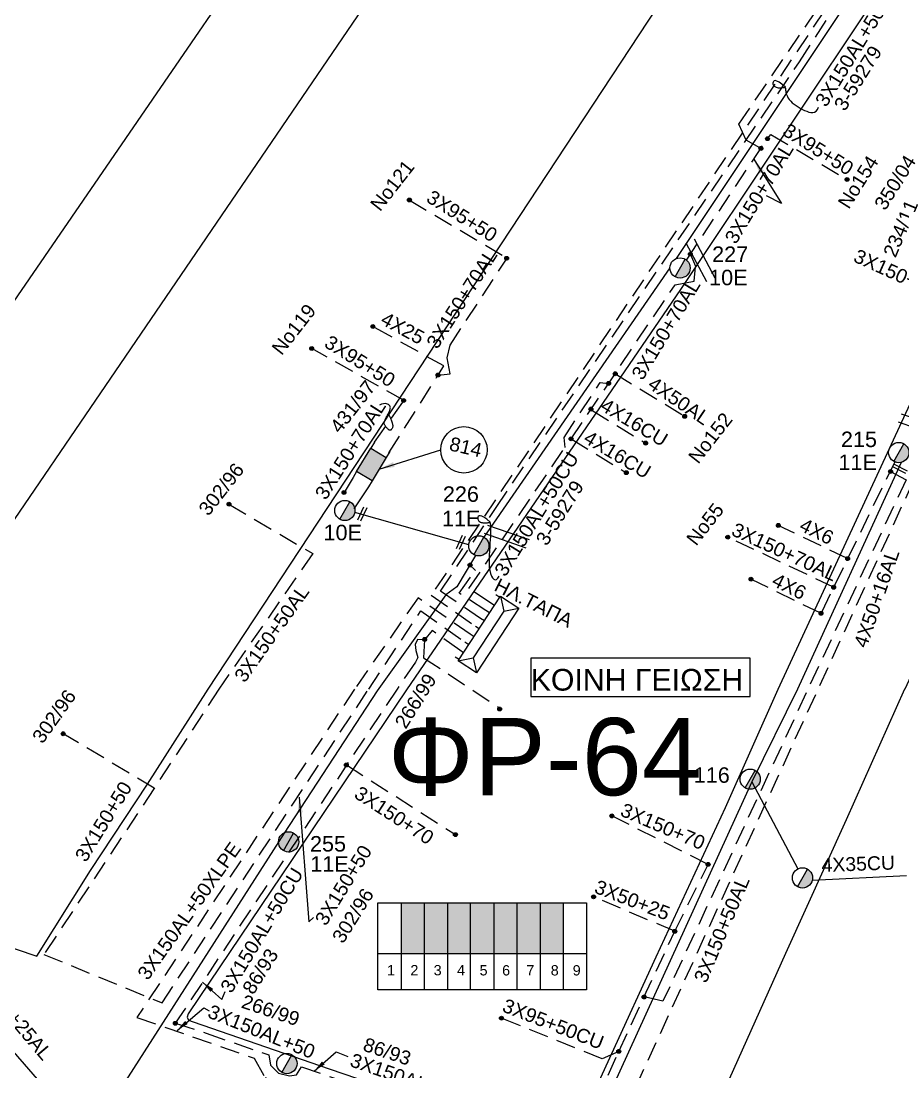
# Model space of a CAD drawing. Header units: millimetres. Extents: x 766 to 1726, y 225 to 629.
# Drawn here: x 1066.3 to 1123.4, y 399.6 to 467.5 of the extents above; entities that cross this region are included whole.
import ezdxf

# ---------------------------------------------------------------- set-up
doc = ezdxf.new("R2010")
doc.units = ezdxf.units.MM
doc.linetypes.add('DASHED', pattern=[19.05, 12.7, -6.35])
for name, color, linetype in [('Link Box 4 Διευθύνσεων', 7, 'Continuous'), ('Άγνωστα', 7, 'Continuous'), ('Γυμνά εναέρια ΧΤ (3Φ)   4x35CU', 7, 'Continuous'), ('Γυμνά εναέρια ΧΤ (3Φ)   4x50AL', 7, 'Continuous'), ('Γυμνά εναέρια ΧΤ και ΦΟΠ (3Φ)   3x35+35+16CU', 7, 'Continuous'), ('Γυμνά εναέρια ΧΤ και ΦΟΠ (3Φ)   4x50+16AL', 7, 'Continuous'), ('Επιγραφές - Σχήματα', 7, 'Continuous'), ('Καλώδια ΧΤ   2x6AL', 7, 'DASHED'), ('Καλώδια ΧΤ   3x150+50AL', 7, 'DASHED'), ('Καλώδια ΧΤ   3x150+50CU', 7, 'DASHED'), ('Καλώδια ΧΤ   3x150+70AL', 7, 'DASHED'), ('Καλώδια ΧΤ   3x150AL+50CU', 7, 'DASHED'), ('Καλώδια ΧΤ   3x150AL+50XLPE', 7, 'DASHED'), ('Καλώδια ΧΤ   3x95+50CU', 7, 'DASHED'), ('Μηχανική τομή', 7, 'Continuous'), ('Στύλος Ξύλινος', 7, 'Continuous'), ('Στύλος Ξύλινος @ 1', 7, 'Continuous'), ('Στύλος ΦΜ', 7, 'Continuous'), ('Στύλος ΦΜ @ 1', 7, 'Continuous'), ('Συνδέσεις', 7, 'Continuous'), ('Συνεστραμμένα ΧΤ   3x70+54.6+25 AL', 7, 'SYN_LINE'), ('Τομή', 7, 'Continuous'), ('Υποσταθμός πόλεως', 7, 'Continuous'), ('Υπόβαθρο ΔΕΗ', 7, 'Continuous'), ('Υπόγεια καλώδια Δικτύου ΧΤ και Παρ. ΧΤ - 3X150+70 AL', 7, 'DASHED'), ('Υπόγεια καλώδια Δικτύου ΧΤ και Παρ. ΧΤ 3X50AL +25CU  XLPE', 7, 'DASHED'), ('Υπόγεια καλώδια Παροχών ΧΤ   4x16CU', 7, 'DASHED'), ('Υπόγεια καλώδια Παροχών ΧΤ   4x25', 7, 'DASHED'), ('Υπόγεια καλώδια Παροχών ΧΤ   4x50AL', 7, 'DASHED'), ('Υπόγεια καλώδια Παροχών ΧΤ   4x6', 7, 'DASHED')]:
    doc.layers.add(name, color=color, linetype=linetype)
doc.styles.get("Standard").update_dxf_attribs({"font": 'arial.ttf'})
doc.linetypes.add('SYN_LINE', pattern='A,0.5,-0.0001,["/\\/\\/\\/",Standard,S=0.1,R=0,X=0,Y=-0.05],-0.25', length=0.7501)
doc.dimstyles.new('ISO-25', dxfattribs={"dimtxt": 2.5, "dimasz": 2.5, "dimexe": 1.25, "dimexo": 0.625, "dimtad": 1, "dimtxsty": 'Standard', "dimcen": 2.5, "dimadec": 0, "dimazin": 0, "dimtfac": 1, "dimtmove": 0, "dimatfit": 3, "dimfxl": 1, "dimarcsym": 0})

# ---------------------------------------------------------------- blocks, each defined once
blk = doc.blocks.new('ΥΠΑΡΧΩΝ ΤΣΙΜΕΝΤΕΝΙΟΣ ΣΤΥΛΟΣ')
at = {"layer": 'Στύλος ΦΜ'}
blk.add_hatch(color=256, dxfattribs=at).paths.add_polyline_path([(-1.29, -2.28, 0.574793), (2.62, 0, 0.268822), (1.3, 2.27)])
blk.add_line((-1.29, -2.28), (1.3, 2.27), dxfattribs=at)
blk.add_circle((0, 0), 2.62, dxfattribs=at)
at = {"layer": 'Στύλος ΦΜ', "flags": 4}
for tag, p in [('ΑΡΙΘΜΟΣ', (-4.68, 8.05)), ('ΤΥΠΟΣ', (-4.91, 3.03))]:
    blk.add_attdef(tag, p, '', height=4, dxfattribs=at)
blk = doc.blocks.new('ΥΠΑΡΧΩΝ ΞΥΛΙΝΟΣ ΣΤΥΛΟΣ')
at = {"layer": 'Στύλος Ξύλινος'}
h = blk.add_hatch(color=256, dxfattribs=at)
h.paths.add_polyline_path([(-2.62, 0, 0.270008), (-1.29, -2.28), (1.3, 2.27, 0.576266)])
h.paths.add_polyline_path([(-1.29, -2.28, 0.574793), (2.62, 0, 0.268822), (1.3, 2.27)])
blk.add_line((-1.29, -2.28), (1.3, 2.27), dxfattribs=at)
blk.add_circle((0, 0), 2.62, dxfattribs=at)
at = {"layer": 'Στύλος Ξύλινος', "flags": 4}
for tag, p in [('ΑΡΙΘΜΟΣ', (-4.91, 8.6)), ('ΤΥΠΟΣ', (-4.85, 3.39))]:
    blk.add_attdef(tag, p, '', height=4, dxfattribs=at)
blk = doc.blocks.new('_ΣΥΝΔΕΣΗ')
at = {"layer": 'Συνδέσεις', "linetype": 'SYN_LINE', "ltscale": 40}
blk.add_hatch(color=256, dxfattribs=at).paths.add_polyline_path([(0.5, -0.01, 1), (-0.5, -0.01, 1)])
at = {"layer": 'Συνδέσεις'}
blk.add_circle((0, -0.01), 0.5, dxfattribs=at)
blk = doc.blocks.new('LINK BOX 4 ΑΝΑΧΩΡΗΣΕΩΝ')
at = {"layer": 'Link Box 4 Διευθύνσεων', "ltscale": 40}
blk.add_hatch(color=256, dxfattribs=at).paths.add_polyline_path([(-3.54, 0), (-3.54, -4.67), (3.54, -4.67), (3.54, 0)])
for p, q in [((-3.54, 0), (-5.33, 0)), ((5.33, 0), (3.54, 0)), ((-3.54, -4.67), (-5.33, -4.67)), ((5.33, -4.67), (3.54, -4.67))]:
    blk.add_line(p, q, dxfattribs=at)
blk.add_lwpolyline([(-3.54, -4.67), (-3.54, 0), (3.54, 0), (3.54, -4.67)], close=True, dxfattribs=at)
blk = doc.blocks.new('ΤΟΜΗ')
at = {"layer": 'Τομή', "ltscale": 40}
for p, q in [((-5.68, 0), (5.68, 0)), ((5.68, -2.33), (-5.68, -2.33))]:
    blk.add_line(p, q, dxfattribs=at)
blk = doc.blocks.new('ΜΗΧΑΝΙΚΗ ΤΟΜΗ')
at = {"layer": 'Μηχανική τομή', "ltscale": 40}
for p, q in [((-1.89, 0.78), (1.89, 0.78)), ((1.89, 0), (-1.89, 0))]:
    blk.add_line(p, q, dxfattribs=at)
blk = doc.blocks.new('ΥΠΟΣΤΑΘΜΟΣ ΠΟΛΕΩΣ 9 ΑΝΑΧΩΡΗΣΕΩΝ')
at = {"layer": 'Υποσταθμός πόλεως', "ltscale": 40}
for p, q in [((-9.63, -2.82), (-9.63, -4)), ((-7.12, -2.82), (-7.12, -4)), ((-4.84, -2.82), (-4.84, -4)), ((-2.36, -2.82), (-2.36, -4)), ((0.09, -2.82), (0.09, -4)), ((2.55, -2.82), (2.55, -4)), ((5.02, -2.82), (5.02, -4)), ((7.48, -2.82), (7.48, -4)), ((9.61, -2.82), (9.61, -4))]:
    blk.add_line(p, q, dxfattribs=at)
blk.add_lwpolyline([(-10.02, 2.82), (10.02, 2.82), (10.02, -2.82), (-10.02, -2.82)], close=True, dxfattribs=at)
for points in [[(-7.21, 0), (-10.02, 2.82)], [(7.21, 0), (10.02, 2.82)], [(-10.02, -2.82), (-7.21, 0)], [(-7.21, 0), (7.21, 0)], [(10.02, -2.82), (7.21, 0)]]:
    blk.add_lwpolyline(points, dxfattribs=at)
at = {"layer": 'Υποσταθμός πόλεως', "linetype": 'SYN_LINE', "ltscale": 40, "flags": 1}
for tag, p in [('ΜΕΤΑΣΧΗΜΑΤΙΣΜΟΣ', (10.79, 1.71)), ('ΙΣΧΥΣ', (10.77, -1.08)), ('ΑΡΙΘΜΟΣ', (10.89, -3.8))]:
    blk.add_attdef(tag, p, '', height=1.8, dxfattribs=at)

msp = doc.modelspace()

# ---------------------------------------------------------------- hatches: boundary and pattern name
at = {"layer": 'Υπόγεια καλώδια Παροχών ΧΤ   4x6', "linetype": 'DASHED', "ltscale": 0.2}
h = msp.add_hatch(color=2, dxfattribs=at)
h.dxf.hatch_style = 1
h.paths.add_polyline_path([(1092.392, 410.491), (1090.893, 410.491), (1090.893, 407.219), (1092.392, 407.219)])
h = msp.add_hatch(color=30, dxfattribs=at)
h.dxf.hatch_style = 1
h.paths.add_polyline_path([(1093.89, 410.491), (1092.392, 410.491), (1092.392, 407.219), (1093.89, 407.219)])
h = msp.add_hatch(color=27, dxfattribs=at)
h.dxf.hatch_style = 1
h.paths.add_polyline_path([(1095.389, 410.491), (1093.89, 410.491), (1093.89, 407.219), (1095.389, 407.219)])
h = msp.add_hatch(color=173, dxfattribs=at)
h.dxf.hatch_style = 1
h.paths.add_polyline_path([(1096.888, 410.491), (1095.389, 410.491), (1095.389, 407.219), (1096.888, 407.219)])
h = msp.add_hatch(color=6, dxfattribs=at)
h.dxf.hatch_style = 1
h.paths.add_polyline_path([(1098.386, 410.491), (1096.888, 410.491), (1096.888, 407.219), (1098.386, 407.219)])
h = msp.add_hatch(color=62, dxfattribs=at)
h.dxf.hatch_style = 1
h.paths.add_polyline_path([(1099.885, 410.491), (1098.386, 410.491), (1098.386, 407.219), (1099.885, 407.219)])
h = msp.add_hatch(color=5, dxfattribs=at)
h.dxf.hatch_style = 1
h.paths.add_polyline_path([(1101.383, 410.491), (1099.885, 410.491), (1099.885, 407.219), (1101.383, 407.219)])

# ---------------------------------------------------------------- linework, layer by layer
at = {"layer": 'Άγνωστα', "color": 6, "linetype": 'DASHED', "ltscale": 0.1}
for points in [[(1122.825, 439.019), (1122.825, 439.019), (1118.051, 429.222)], [(1094.685, 426.832), (1092.891, 428.11), (1092.394, 427.5)], [(1092.394, 427.5), (1092.35, 426.348), (1097.318, 423.061)]]:
    msp.add_lwpolyline(points, dxfattribs=at)
at = {"layer": 'Άγνωστα', "color": 173, "ltscale": 2}
for points in [[(1087.786, 438.011), (1087.197, 437.035)], [(1088.785, 437.401), (1087.831, 435.969)], [(1095.269, 433.652), (1087.894, 435.742)]]:
    msp.add_lwpolyline(points, dxfattribs=at)
at = {"layer": 'Άγνωστα', "color": 173, "linetype": 'DASHED', "ltscale": 0.1}
msp.add_lwpolyline([(1096.373, 429.409), (1094.654, 430.515), (1095.698, 431.99), (1095.289, 432.369)], dxfattribs=at)
at = {"layer": 'Γυμνά εναέρια ΧΤ (3Φ)   4x35CU', "color": 6, "linetype": 'SYN_LINE', "ltscale": 5}
for points in [[(1113.588, 418.309), (1116.563, 412.692)], [(1117.489, 411.949), (1123.584, 412.27)]]:
    msp.add_lwpolyline(points, dxfattribs=at)
at = {"layer": 'Γυμνά εναέρια ΧΤ (3Φ)   4x50AL', "color": 30, "ltscale": 2}
for points in [[(1122.408, 472.76), (1122.408, 472.76), (1108.688, 452.167)], [(1108.279, 451.56), (1096.245, 434.152)]]:
    msp.add_lwpolyline(points, dxfattribs=at)
at = {"layer": 'Γυμνά εναέρια ΧΤ και ΦΟΠ (3Φ)   3x35+35+16CU', "linetype": 'Continuous', "ltscale": 80}
for points in [[(1089.394, 404.874), (1089.394, 410.491), (1102.882, 410.491), (1102.882, 404.874), (1089.394, 404.874)], [(1090.893, 410.491), (1090.893, 404.874)], [(1092.392, 410.491), (1092.392, 404.874)], [(1093.89, 410.491), (1093.89, 404.874)], [(1095.389, 404.874), (1095.389, 410.491)], [(1096.888, 410.491), (1096.888, 404.874)], [(1098.386, 410.491), (1098.386, 404.874)], [(1099.885, 410.491), (1099.885, 404.874)], [(1101.383, 410.491), (1101.383, 404.874)], [(1089.394, 407.219), (1102.882, 407.219)]]:
    msp.add_lwpolyline(points, dxfattribs=at)
at = {"layer": 'Γυμνά εναέρια ΧΤ και ΦΟΠ (3Φ)   4x50+16AL', "color": 6, "ltscale": 2}
msp.add_lwpolyline([(1123.236, 438.984), (1116.539, 424.322), (1113.588, 418.309), (1102.453, 393.938)], dxfattribs=at)
at = {"layer": 'Επιγραφές - Σχήματα', "ltscale": 2}
for points in [[(1115.748, 463.253), (1115.522, 463.452), (1115.342, 463.583), (1115.202, 463.655), (1115.098, 463.68), (1115.024, 463.668), (1114.977, 463.63), (1114.951, 463.577), (1114.942, 463.518), (1114.946, 463.463), (1114.961, 463.414), (1114.986, 463.37), (1115.02, 463.331), (1115.061, 463.299), (1115.108, 463.272), (1115.161, 463.25), (1115.218, 463.234), (1115.278, 463.224), (1115.339, 463.219), (1115.4, 463.217), (1115.459, 463.219), (1115.516, 463.223), (1115.568, 463.229), (1115.615, 463.235), (1115.654, 463.24), (1115.685, 463.244), (1115.708, 463.246), (1115.725, 463.243), (1115.737, 463.235), (1115.745, 463.22), (1115.751, 463.196), (1115.754, 463.163), (1115.758, 463.119), (1115.763, 463.062), (1115.771, 462.995), (1115.784, 462.918), (1115.804, 462.833), (1115.834, 462.743), (1115.876, 462.647), (1115.931, 462.549), (1116.003, 462.45), (1116.091, 462.35), (1116.195, 462.252), (1116.311, 462.157), (1116.438, 462.065), (1116.573, 461.978), (1116.712, 461.896), (1116.854, 461.82), (1116.995, 461.753), (1117.134, 461.695), (1117.268, 461.65), (1117.397, 461.625), (1117.518, 461.623), (1117.63, 461.65), (1117.731, 461.711), (1117.821, 461.811), (1117.897, 461.955)], [(1090.106, 442.05), (1090.202, 441.845), (1090.272, 441.679), (1090.318, 441.547), (1090.344, 441.444), (1090.355, 441.365), (1090.353, 441.304), (1090.343, 441.257), (1090.328, 441.218), (1090.312, 441.183), (1090.295, 441.151), (1090.277, 441.124), (1090.258, 441.101), (1090.239, 441.082), (1090.218, 441.069), (1090.196, 441.062), (1090.173, 441.06), (1090.149, 441.066), (1090.124, 441.077), (1090.098, 441.093), (1090.072, 441.113), (1090.045, 441.138), (1090.017, 441.165), (1089.989, 441.195), (1089.96, 441.226), (1089.931, 441.258), (1089.903, 441.291), (1089.876, 441.325), (1089.852, 441.36), (1089.832, 441.397), (1089.815, 441.435), (1089.804, 441.474), (1089.799, 441.515), (1089.8, 441.558), (1089.808, 441.603), (1089.821, 441.649), (1089.839, 441.696), (1089.86, 441.744), (1089.883, 441.793), (1089.909, 441.843), (1089.935, 441.893), (1089.961, 441.944), (1089.988, 441.995), (1090.013, 442.046), (1090.039, 442.096), (1090.064, 442.147), (1090.087, 442.197), (1090.11, 442.246), (1090.132, 442.294), (1090.152, 442.341), (1090.17, 442.388), (1090.184, 442.433), (1090.193, 442.477), (1090.196, 442.521), (1090.191, 442.564), (1090.178, 442.606), (1090.155, 442.648), (1090.122, 442.688), (1090.076, 442.725), (1090.017, 442.756), (1089.944, 442.776), (1089.856, 442.783), (1089.751, 442.773), (1089.629, 442.744), (1089.487, 442.693)], [(1096.655, 435.109), (1096.43, 435.308), (1096.249, 435.438), (1096.109, 435.51), (1096.005, 435.535), (1095.931, 435.524), (1095.884, 435.486), (1095.858, 435.432), (1095.85, 435.374), (1095.854, 435.319), (1095.869, 435.269), (1095.893, 435.225), (1095.927, 435.187), (1095.968, 435.154), (1096.016, 435.127), (1096.068, 435.106), (1096.125, 435.09), (1096.185, 435.08), (1096.246, 435.074), (1096.307, 435.073), (1096.367, 435.075), (1096.423, 435.079), (1096.476, 435.084), (1096.522, 435.09), (1096.561, 435.095), (1096.592, 435.1), (1096.616, 435.101), (1096.633, 435.099), (1096.644, 435.09), (1096.652, 435.075), (1096.658, 435.052), (1096.662, 435.019), (1096.665, 434.974), (1096.67, 434.917), (1096.674, 434.846), (1096.678, 434.757), (1096.68, 434.65), (1096.68, 434.523), (1096.677, 434.372), (1096.67, 434.197), (1096.658, 433.996), (1096.641, 433.767), (1096.622, 433.517), (1096.603, 433.253), (1096.587, 432.982), (1096.578, 432.713), (1096.579, 432.451), (1096.592, 432.205), (1096.62, 431.981), (1096.666, 431.787), (1096.728, 431.628), (1096.802, 431.506), (1096.884, 431.427), (1096.973, 431.394), (1097.065, 431.412), (1097.156, 431.484), (1097.244, 431.614)]]:
    msp.add_lwpolyline(points, dxfattribs=at)
at = {"layer": 'Επιγραφές - Σχήματα', "color": 190}
msp.add_lwpolyline([(1099.276, 423.847), (1113.481, 423.847), (1113.481, 426.317), (1099.276, 426.317)], close=True, dxfattribs=at)
at = {"layer": 'Επιγραφές - Σχήματα', "ltscale": 2}
msp.add_circle((1094.956, 439.797), 1.5, dxfattribs=at)
at = {"layer": 'Καλώδια ΧΤ   2x6AL', "color": 173, "linetype": 'Continuous', "ltscale": 0.1}
msp.add_lwpolyline([(1095.702, 432.967), (1095.702, 432.967), (1094.491, 430.927), (1093.793, 430.407), (1089.346, 424.199), (1083.333, 414.997), (1070.967, 395.709)], dxfattribs=at)
at = {"layer": 'Καλώδια ΧΤ   3x150+50AL', "color": 6, "ltscale": 0.1}
msp.add_lwpolyline([(1122.551, 438.393), (1123.555, 437.854), (1117.096, 424.068), (1107.831, 404.121), (1106.61, 404.401)], dxfattribs=at)
at = {"layer": 'Καλώδια ΧΤ   3x150+50AL', "color": 62, "ltscale": 0.1}
for points in [[(1079.753, 436.278), (1085.174, 433.087), (1079.102, 424.322), (1074.898, 417.868), (1067.781, 407.152), (1075.428, 404.024), (1088.794, 424.322), (1092.17, 429.382), (1095.022, 427.347)], [(1074.924, 417.907), (1069.074, 421.406)]]:
    msp.add_lwpolyline(points, dxfattribs=at)
at = {"layer": 'Καλώδια ΧΤ   3x150+50CU', "color": 5, "ltscale": 0.1}
msp.add_lwpolyline([(1097.57, 394.74), (1097.508, 393.067), (1098.467, 391.166), (1102.105, 389.919), (1102.105, 389.919), (1102.105, 389.919), (1130.114, 451.042), (1123.906, 454.339)], dxfattribs=at)
at = {"layer": 'Καλώδια ΧΤ   3x150+70AL', "color": 2, "ltscale": 0.1}
for points in [[(1109.348, 452.067), (1114.566, 459.895)], [(1101.886, 440.508), (1108.613, 450.476), (1109.846, 450.715), (1109.935, 451.625), (1109.961, 451.663), (1109.626, 452.407)]]:
    msp.add_lwpolyline(points, dxfattribs=at)
at = {"layer": 'Καλώδια ΧΤ   3x150+70AL', "color": 6, "ltscale": 0.1}
for points in [[(1087.351, 419.41), (1094.405, 414.908)], [(1110.749, 412.982), (1104.521, 416.117)]]:
    msp.add_lwpolyline(points, dxfattribs=at)
at = {"layer": 'Καλώδια ΧΤ   3x150AL+50CU', "color": 27, "ltscale": 0.1}
msp.add_lwpolyline([(1130.316, 482.851), (1129.8, 482.841), (1129.279, 482.238), (1128.691, 481.279), (1128.628, 480.719), (1121.778, 471.031), (1120.385, 471.347), (1092.845, 430.393), (1095.698, 428.378)], dxfattribs=at)
at = {"layer": 'Καλώδια ΧΤ   3x150AL+50CU', "color": 30, "ltscale": 0.1}
msp.add_lwpolyline([(1096.032, 428.889), (1096.032, 428.889), (1093.443, 430.653), (1093.443, 430.653), (1097.03, 436.063), (1116.662, 464.899), (1121.417, 472.261), (1122.243, 472.877)], dxfattribs=at)
at = {"layer": 'Καλώδια ΧΤ   3x150AL+50CU', "color": 2, "ltscale": 0.1}
msp.add_lwpolyline([(1096.685, 429.885), (1095.282, 430.822), (1101.497, 439.95), (1101.431, 440.603), (1103.777, 444.152), (1104.312, 444.095)], dxfattribs=at)
at = {"layer": 'Καλώδια ΧΤ   3x150AL+50XLPE', "color": 2, "ltscale": 0.1}
msp.add_lwpolyline([(1114.165, 459.293), (1114.104, 459.333), (1113.209, 459.826), (1112.728, 460.853), (1120.38, 472.061), (1121.499, 472.709), (1121.677, 473.635), (1122.669, 474.306), (1122.669, 474.306), (1123.854, 475.646), (1133.665, 490.086), (1137.829, 496.48), (1138.4, 497.009), (1139.373, 497.022), (1141.456, 495.932), (1151.9, 490.991)], dxfattribs=at)
at = {"layer": 'Καλώδια ΧΤ   3x150AL+50XLPE', "color": 5, "ltscale": 0.1}
msp.add_lwpolyline([(1095.36, 427.863), (1091.986, 430.224), (1087.882, 424.322), (1073.806, 403.081), (1081.393, 400.437), (1082.093, 399.202), (1082.909, 398.735), (1083.912, 398.619), (1085.055, 399.085), (1101.36, 393.424)], dxfattribs=at)
at = {"layer": 'Καλώδια ΧΤ   3x150AL+50XLPE', "color": 6, "ltscale": 0.1}
msp.add_lwpolyline([(1092.394, 427.5), (1091.954, 427.533), (1091.8, 427.212), (1091.834, 426.814), (1091.973, 426.359), (1091.819, 426.053), (1090.627, 424.322), (1076.285, 402.702), (1078.291, 402.057), (1082.334, 400.652), (1082.447, 399.988), (1082.949, 399.471), (1083.661, 399.293), (1084.131, 399.357), (1084.455, 399.875), (1101.41, 394.058), (1101.973, 394.118), (1104.969, 400.884), (1108.592, 408.65), (1110.749, 412.982)], dxfattribs=at)
at = {"layer": 'Καλώδια ΧΤ   3x95+50CU', "color": 2, "linetype": 'DASHED', "ltscale": 0.1}
msp.add_lwpolyline([(1114.566, 459.895), (1114.818, 460.184), (1119.739, 457.283)], dxfattribs=at)
at = {"layer": 'Καλώδια ΧΤ   3x95+50CU', "color": 173, "linetype": 'DASHED', "ltscale": 0.1}
for points in [[(1091.427, 455.956), (1097.758, 452.2)], [(1091.079, 442.988), (1085.106, 446.349)]]:
    msp.add_lwpolyline(points, dxfattribs=at)
at = {"layer": 'Καλώδια ΧΤ   3x95+50CU', "color": 6, "ltscale": 0.1}
msp.add_lwpolyline([(1104.969, 400.884), (1103.905, 400.39), (1097.381, 403.032)], dxfattribs=at)
at = {"layer": 'Συνεστραμμένα ΧΤ   3x70+54.6+25 AL', "color": 173, "ltscale": 10}
msp.add_lwpolyline([(1070.341, 395.647), (1058.729, 409.02)], dxfattribs=at)
at = {"layer": 'Υπόβαθρο ΔΕΗ'}
for points in [[(1085.68, 521.809), (1107.748, 510.499), (1048.597, 424.322), (1043.719, 417.142), (1039.202, 410.622), (1034.015, 402.946), (1027.769, 393.957), (1020.439, 383.191), (1013.134, 372.545), (1003.931, 359.163), (998.885, 351.464)], [(1139.148, 495.006), (1135.836, 489.962), (1122.037, 469.773), (1108.97, 450.177), (1091.246, 424.263), (1077.114, 403.305), (1077.059, 403.105), (1077.139, 402.909), (1077.439, 402.793), (1086.242, 399.757), (1101.65, 394.489), (1107.39, 406.993), (1111.87, 416.659), (1115.279, 424.322), (1146.487, 491.779), (1139.075, 495.038)], [(1058.364, 424.322), (1050.64, 412.696), (1067.321, 407.051), (1070.804, 412.578), (1074.482, 418.168), (1078.419, 424.322), (1112.822, 476.578), (1098.19, 482.728), (1058.364, 424.322)], [(1123.464, 424.322), (1119.677, 415.858), (1115.75, 407.212), (1111.823, 398.47), (1108.921, 391.853), (1114.981, 389.899), (1142.669, 380.563), (1162.1, 374.517), (1177.37, 415.943), (1156.773, 424.322), (1128.909, 436.098), (1123.47, 424.322)]]:
    msp.add_lwpolyline(points, dxfattribs=at)
at = {"layer": 'Υπόγεια καλώδια Δικτύου ΧΤ και Παρ. ΧΤ - 3X150+70 AL', "color": 173, "ltscale": 0.1}
for points in [[(1093.278, 444.631), (1093.278, 444.631), (1094.072, 444.72), (1093.877, 445.753), (1094.057, 446.577), (1094.057, 446.577), (1097.758, 452.2)], [(1090.105, 439.595), (1093.212, 444.525)], [(1089.16, 440.286), (1091.104, 443.023)]]:
    msp.add_lwpolyline(points, dxfattribs=at)
at = {"layer": 'Υπόγεια καλώδια Δικτύου ΧΤ και Παρ. ΧΤ - 3X150+70 AL', "color": 6, "ltscale": 0.1}
msp.add_lwpolyline([(1118.872, 430.906), (1118.872, 430.906), (1112.021, 434.149)], dxfattribs=at)
at = {"layer": 'Υπόγεια καλώδια Δικτύου ΧΤ και Παρ. ΧΤ 3X50AL +25CU  XLPE', "color": 6, "linetype": 'DASHED', "ltscale": 0.1}
msp.add_lwpolyline([(1108.592, 408.65), (1103.342, 410.883)], dxfattribs=at)
at = {"layer": 'Υπόγεια καλώδια Παροχών ΧΤ   4x16CU', "color": 2, "ltscale": 0.1}
for points in [[(1103.168, 442.434), (1103.223, 442.364), (1106.71, 440.232)], [(1101.886, 440.508), (1105.458, 438.319)]]:
    msp.add_lwpolyline(points, dxfattribs=at)
at = {"layer": 'Υπόγεια καλώδια Παροχών ΧΤ   4x25', "color": 173, "ltscale": 0.1}
msp.add_lwpolyline([(1093.345, 444.737), (1093.653, 445.225), (1089.064, 447.776)], dxfattribs=at)
at = {"layer": 'Υπόγεια καλώδια Παροχών ΧΤ   4x50AL', "color": 2, "ltscale": 0.1}
msp.add_lwpolyline([(1104.721, 444.739), (1109.232, 441.962)], dxfattribs=at)
at = {"layer": 'Υπόγεια καλώδια Παροχών ΧΤ   4x6', "color": 6, "ltscale": 0.1}
for points in [[(1119.775, 432.759), (1115.29, 434.906)], [(1118.051, 429.222), (1113.52, 431.429)]]:
    msp.add_lwpolyline(points, dxfattribs=at)

# ---------------------------------------------------------------- block references
at = {"layer": 'Link Box 4 Διευθύνσεων', "xscale": 0.2500000000000117, "yscale": 0.2500000000000117, "zscale": 0.2500000000000117, "rotation": 58.87967824823615}
msp.add_blockref('LINK BOX 4 ΑΝΑΧΩΡΗΣΕΩΝ', (1088.471, 439.146), dxfattribs=at)
at = {"layer": 'Μηχανική τομή'}
for p, xscale, yscale, zscale, rotation in [((1123.12, 438.481), 0.2500000000000578, 0.2500000000000578, 0.2500000000000578, 332.9787092929637), ((1088.468, 435.607), 0.2500000000000137, 0.2500000000000137, 0.2500000000000137, 65.4743515017906), ((1094.838, 433.77), 0.2500000000000137, 0.2500000000000137, 0.2500000000000137, 65.4743515017906)]:
    msp.add_blockref('ΜΗΧΑΝΙΚΗ ΤΟΜΗ', p, dxfattribs=dict(at, xscale=xscale, yscale=yscale, zscale=zscale, rotation=rotation))
at = {"layer": 'Στύλος Ξύλινος @ 1', "ltscale": 40}
ref = msp.add_blockref('ΥΠΑΡΧΩΝ ΞΥΛΙΝΟΣ ΣΤΥΛΟΣ', (1083.615, 414.435), dxfattribs=dict(at, xscale=0.25, yscale=0.25, zscale=0.25))
ref.add_attrib('ΤΥΠΟΣ', '11E', (1085.014, 412.509), dxfattribs={"layer": 'Στύλος Ξύλινος', "height": 1, "flags": 4})
ref.add_attrib('ΑΡΙΘΜΟΣ', '255', (1084.998, 413.812), dxfattribs={"layer": 'Στύλος Ξύλινος', "height": 1, "flags": 4})
at = {"layer": 'Στύλος ΦΜ @ 1', "ltscale": 40}
ref = msp.add_blockref('ΥΠΑΡΧΩΝ ΤΣΙΜΕΝΤΕΝΙΟΣ ΣΤΥΛΟΣ', (1108.934, 451.56), dxfattribs=dict(at, xscale=0.25, yscale=0.25, zscale=0.25))
ref.add_attrib('ΤΥΠΟΣ', '10E', (1110.816, 450.444), dxfattribs={"layer": 'Στύλος ΦΜ', "height": 1, "flags": 4})
ref.add_attrib('ΑΡΙΘΜΟΣ', '227', (1111.011, 451.952), dxfattribs={"layer": 'Στύλος ΦΜ', "height": 1, "flags": 4})
ref = msp.add_blockref('ΥΠΑΡΧΩΝ ΤΣΙΜΕΝΤΕΝΙΟΣ ΣΤΥΛΟΣ', (1123.082, 439.62), dxfattribs=dict(at, xscale=0.25, yscale=0.25, zscale=0.25))
ref.add_attrib('ΤΥΠΟΣ', '11E', (1119.18, 438.492), dxfattribs={"layer": 'Στύλος ΦΜ', "height": 1, "flags": 4})
ref.add_attrib('ΑΡΙΘΜΟΣ', '215', (1119.341, 439.974), dxfattribs={"layer": 'Στύλος ΦΜ', "height": 1, "flags": 4})
ref = msp.add_blockref('ΥΠΑΡΧΩΝ ΤΣΙΜΕΝΤΕΝΙΟΣ ΣΤΥΛΟΣ', (1095.92, 433.584), dxfattribs=dict(at, xscale=0.25, yscale=0.25, zscale=0.25))
ref.add_attrib('ΤΥΠΟΣ', '11E', (1093.532, 434.853), dxfattribs={"layer": 'Στύλος ΦΜ', "height": 1, "flags": 4})
ref.add_attrib('ΑΡΙΘΜΟΣ', '226', (1093.593, 436.433), dxfattribs={"layer": 'Στύλος ΦΜ', "height": 1, "flags": 4})
ref = msp.add_blockref('ΥΠΑΡΧΩΝ ΤΣΙΜΕΝΤΕΝΙΟΣ ΣΤΥΛΟΣ', (1087.253, 435.873), dxfattribs=dict(at, xscale=0.25, yscale=0.25, zscale=0.25))
ref.add_attrib('ΤΥΠΟΣ', '10E', (1085.872, 433.947), dxfattribs={"layer": 'Στύλος ΦΜ', "height": 1, "flags": 4})
ref = msp.add_blockref('ΥΠΑΡΧΩΝ ΤΣΙΜΕΝΤΕΝΙΟΣ ΣΤΥΛΟΣ', (1113.471, 418.493), dxfattribs=dict(at, xscale=0.25, yscale=0.25, zscale=0.25))
ref.add_attrib('ΤΥΠΟΣ', '116', (1109.822, 418.258), dxfattribs={"layer": 'Στύλος ΦΜ', "height": 1, "flags": 4})
at = {"layer": 'Στύλος ΦΜ @ 1', "ltscale": 40, "xscale": 0.25, "yscale": 0.25, "zscale": 0.25}
for p in [(1116.854, 412.106), (1083.503, 400.095)]:
    msp.add_blockref('ΥΠΑΡΧΩΝ ΤΣΙΜΕΝΤΕΝΙΟΣ ΣΤΥΛΟΣ', p, dxfattribs=at)
at = {"layer": 'Συνδέσεις', "xscale": 0.25, "yscale": 0.25, "zscale": 0.25}
for p in [(1114.591, 459.925), (1114.166, 459.296), (1119.74, 457.286), (1091.428, 455.959), (1097.715, 452.189), (1109.604, 452.461), (1089.065, 447.779), (1085.107, 446.352), (1093.279, 444.634), (1104.742, 444.72), (1104.312, 444.095), (1091.054, 442.988), (1103.168, 442.434), (1109.233, 441.965), (1101.886, 440.511), (1106.71, 440.235), (1122.552, 438.396), (1105.458, 438.322), (1087.198, 437.038), (1079.754, 436.281), (1115.291, 434.909), (1112.021, 434.152), (1095.353, 432.345), (1119.775, 432.762), (1113.521, 431.432), (1118.872, 430.909), (1118.052, 429.225), (1092.416, 427.533), (1097.263, 423.03), (1069.031, 421.431), (1087.351, 419.41), (1104.521, 416.117), (1094.405, 414.908), (1110.749, 412.982), (1103.342, 410.883), (1108.592, 408.65), (1106.61, 404.401), (1097.381, 403.032), (1076.285, 402.702), (1104.969, 400.884)]:
    msp.add_blockref('_ΣΥΝΔΕΣΗ', p, dxfattribs=at)
at = {"layer": 'Τομή'}
for p, xscale, yscale, zscale, rotation in [((1110.515, 452.183), 0.2500000000000001, 0.2500000000000001, 0.2500000000000001, 298.178318933614), ((1124.588, 441.663), 0.2500000000000502, 0.2500000000000502, 0.2500000000000502, 340.6894709410368), ((1097.828, 434.455), 0.2500000000000502, 0.2500000000000502, 0.2500000000000502, 340.6894709410368)]:
    msp.add_blockref('ΤΟΜΗ', p, dxfattribs=dict(at, xscale=xscale, yscale=yscale, zscale=zscale, rotation=rotation))
at = {"layer": 'Υποσταθμός πόλεως', "xscale": 0.2500000000000963, "yscale": 0.2500000000000963, "zscale": 0.2500000000000963, "rotation": 236.7672836786728}
msp.add_blockref('ΥΠΟΣΤΑΘΜΟΣ ΠΟΛΕΩΣ 9 ΑΝΑΧΩΡΗΣΕΩΝ', (1096.546, 427.848), dxfattribs=at)

# ---------------------------------------------------------------- texts
at = {"ltscale": 30, "char_height": 0.666, "width": 7.498, "attachment_point": 1}
for s, insert in [('1', (1089.979, 406.469)), ('2', (1091.492, 406.469)), ('3', (1092.996, 406.469)), ('4', (1094.508, 406.469)), ('5', (1095.968, 406.46)), ('6', (1097.425, 406.46)), ('7', (1098.988, 406.46)), ('8', (1100.571, 406.46)), ('9', (1101.991, 406.46))]:
    msp.add_mtext(s, dxfattribs=dict(at, insert=insert))
at = {"layer": 'Γυμνά εναέρια ΧΤ (3Φ)   4x35CU', "color": 7, "insert": (1118.07, 413.384), "char_height": 0.9, "width": 84.18588, "attachment_point": 1, "rotation": 1.99621}
msp.add_mtext('4X35CU', dxfattribs=at)
at = {"layer": 'Γυμνά εναέρια ΧΤ και ΦΟΠ (3Φ)   4x50+16AL', "color": 7, "insert": (1120.146, 427.217), "char_height": 0.9, "width": 84.18588, "attachment_point": 1, "rotation": 71.01026}
msp.add_mtext('4X50+16AL', dxfattribs=at)
at = {"layer": 'Επιγραφές - Σχήματα', "char_height": 0.9, "attachment_point": 1}
for s, insert, width, rotation in [('3-59279', (1118.836, 462.123), 8.55915, 58.02986), ('No121', (1088.822, 455.717), 8.55915, 51.97358), ('No154', (1119.088, 455.793), 8.55915, 57.83791), ('350/04', (1121.444, 455.699), 8.55915, 58.02986), ('No119', (1082.453, 446.41), 8.55915, 51.97358), ('431/97', (1086.219, 441.354), 8.55915, 51.97358), ('No152', (1109.399, 439.384), 8.55915, 51.97358), ('814', (1094.152, 440.655), 8.55915, 346.93727), ('302/96', (1077.717, 436.014), 8.55915, 51.97358), ('3-59279', (1099.551, 434.002), 8.55915, 58.02986), ('No55', (1109.272, 434.081), 8.55915, 51.97358), ('ΗΛ.ΤΑΠΑ', (1097.242, 431.532), 2.5483, 333.09757)]:
    msp.add_mtext(s, dxfattribs=dict(at, insert=insert, width=width, rotation=rotation))
at = {"layer": 'Επιγραφές - Σχήματα', "color": 190, "insert": (1099.276, 425.621), "char_height": 1.4, "width": 14.05244, "attachment_point": 1}
msp.add_mtext('KOINH ΓΕΙΩΣΗ', dxfattribs=at)
at = {"layer": 'Επιγραφές - Σχήματα', "color": 7, "char_height": 0.9, "attachment_point": 5}
for s, insert, rotation in [('266/99', (1091.831, 423.548), 58.00152), ('302/96', (1068.446, 422.553), 54.66501), ('302/96', (1087.777, 409.665), 58.00152), ('86/93', (1081.786, 406.06), 58.00152), ('266/99', (1082.452, 403.538), 341.46101), ('86/93', (1089.99, 400.874), 341.46101)]:
    msp.add_mtext(s, dxfattribs=dict(at, insert=insert, rotation=rotation))
at = {"layer": 'Επιγραφές - Σχήματα', "insert": (1090.023, 422.449), "char_height": 5, "width": 4.30029, "attachment_point": 1}
msp.add_mtext('ΦΡ-64', dxfattribs=at)
at = {"layer": 'Καλώδια ΧΤ   3x150+50AL', "color": 7, "char_height": 0.9, "width": 84.18588, "attachment_point": 1}
for s, insert, rotation in [('234/11', (1122.042, 452.522), 67.14911), ('3X150+50AL', (1120.456, 452.823), 335.57124), ('3X150+50AL', (1080.034, 425.196), 54.54754), ('3X150+50', (1069.736, 413.534), 58.3709), ('3X150+50', (1085.26, 409.419), 58.3709), ('3X150+50AL', (1109.797, 405.594), 67.14911)]:
    msp.add_mtext(s, dxfattribs=dict(at, insert=insert, rotation=rotation))
at = {"layer": 'Καλώδια ΧΤ   3x150+70AL', "color": 7, "char_height": 0.9, "width": 84.18588, "attachment_point": 1}
for s, insert, rotation in [('3X150+70AL', (1111.773, 453.509), 58.81046), ('3X150+70AL', (1105.742, 444.705), 58.81046), ('3X150+70', (1088.271, 418.103), 327), ('3X150+70', (1105.354, 416.986), 336.87622)]:
    msp.add_mtext(s, dxfattribs=dict(at, insert=insert, rotation=rotation))
at = {"layer": 'Καλώδια ΧΤ   3x150AL+50CU', "color": 7, "char_height": 0.9, "width": 84.18588, "attachment_point": 1, "rotation": 58.30617}
for insert in [(1117.619, 462.382), (1096.869, 432.002)]:
    msp.add_mtext('3X150AL+50CU', dxfattribs=dict(at, insert=insert))
at = {"layer": 'Καλώδια ΧΤ   3x150AL+50XLPE', "color": 7, "char_height": 0.9, "width": 13.92422, "attachment_point": 5}
for s, insert, rotation in [('3X150AL+50XLPE', (1077.187, 409.971), 54.66501), ('3X150AL+50CU', (1081.882, 408.719), 59.01495), ('3X150AL+50', (1081.864, 402.159), 338.14001), ('3X150AL+50CU', (1091.969, 398.868), 340.87766)]:
    msp.add_mtext(s, dxfattribs=dict(at, insert=insert, rotation=rotation))
at = {"layer": 'Καλώδια ΧΤ   3x95+50CU', "color": 7, "linetype": 'DASHED', "ltscale": 0.1, "insert": (1115.972, 460.971), "char_height": 0.9, "width": 84.18588, "attachment_point": 1, "rotation": 327.79333}
msp.add_mtext('3X95+50 ', dxfattribs=at)
at = {"layer": 'Καλώδια ΧΤ   3x95+50CU', "color": 7, "char_height": 0.9, "width": 84.18588, "attachment_point": 1}
for s, insert, rotation in [('3X95+50 ', (1092.932, 456.656), 327.79333), ('3X95+50 ', (1086.326, 447.269), 327.79333), ('3X95+50CU', (1097.694, 404.328), 338.61659)]:
    msp.add_mtext(s, dxfattribs=dict(at, insert=insert, rotation=rotation))
at = {"layer": 'Συνεστραμμένα ΧΤ   3x70+54.6+25 AL', "color": 7, "insert": (1062.213, 408.123), "char_height": 0.9, "width": 84.18588, "attachment_point": 1, "rotation": 310.20302}
msp.add_mtext('3x70+54.6+25AL', dxfattribs=at)
at = {"layer": 'Υπόγεια καλώδια Δικτύου ΧΤ και Παρ. ΧΤ - 3X150+70 AL', "color": 7, "char_height": 0.9, "width": 84.18588, "attachment_point": 1}
for insert, rotation in [((1092.471, 446.742), 57.40433), ((1085.259, 436.974), 57.40433), ((1112.561, 435.125), 335.44833)]:
    msp.add_mtext('3X150+70AL', dxfattribs=dict(at, insert=insert, rotation=rotation))
at = {"layer": 'Υπόγεια καλώδια Δικτύου ΧΤ και Παρ. ΧΤ 3X50AL +25CU  XLPE', "color": 7, "linetype": 'DASHED', "ltscale": 0.1, "insert": (1103.649, 412.009), "char_height": 0.9, "width": 84.18588, "attachment_point": 1, "rotation": 338.85499}
msp.add_mtext('3X50+25', dxfattribs=at)
at = {"layer": 'Υπόγεια καλώδια Παροχών ΧΤ   4x16CU', "color": 7, "char_height": 0.9, "width": 84.18588, "attachment_point": 1, "rotation": 329.06864}
for insert in [(1104.173, 443.177), (1103.081, 441.099)]:
    msp.add_mtext('4X16CU', dxfattribs=dict(at, insert=insert))
at = {"layer": 'Υπόγεια καλώδια Παροχών ΧΤ   4x25', "color": 7, "insert": (1089.922, 448.769), "char_height": 0.9, "width": 84.18588, "attachment_point": 1, "rotation": 331.49406}
msp.add_mtext('4X25', dxfattribs=at)
at = {"layer": 'Υπόγεια καλώδια Παροχών ΧΤ   4x50AL', "color": 7, "insert": (1107.282, 444.595), "char_height": 0.9, "width": 84.18588, "attachment_point": 1, "rotation": 325.88512}
msp.add_mtext('4X50AL', dxfattribs=at)
at = {"layer": 'Υπόγεια καλώδια Παροχών ΧΤ   4x6', "color": 7, "char_height": 0.9, "width": 84.18588, "attachment_point": 1, "rotation": 333.45111}
for insert in [(1116.981, 435.429), (1115.198, 431.866)]:
    msp.add_mtext('4X6', dxfattribs=dict(at, insert=insert))

# ---------------------------------------------------------------- leaders
at = {"layer": 'Επιγραφές - Σχήματα', "ltscale": 2}
for points, override in [([(1113.7, 458.595), (1115.491, 455.726), (1114.531, 456.222)], {"dimasz": 1, "dimtad": 0}), ([(1089.47, 438.543), (1093.456, 439.797)], {"dimasz": 1, "dimgap": 0.625, "dimtad": 0})]:
    msp.add_leader(points, dimstyle='ISO-25', override=override, dxfattribs=at)
at = {"layer": 'Επιγραφές - Σχήματα'}
msp.add_leader([(1084.291, 417.336), (1084.914, 409.271), (1085.222, 409.535)], dimstyle='ISO-25', override={"dimasz": 1, "dimgap": 0.625, "dimtad": 0}, dxfattribs=at)
at = {"layer": 'Επιγραφές - Σχήματα', "ltscale": 0.25}
for points in [[(1078.047, 405.362), (1079.304, 404.247), (1079.514, 404.759)], [(1076.397, 402.237), (1078.121, 403.71), (1078.467, 403.496)], [(1085.26, 399.599), (1086.685, 400.864), (1087.45, 400.558)]]:
    msp.add_leader(points, dimstyle='ISO-25', override={"dimasz": 0.8, "dimgap": 0.625, "dimtad": 0}, dxfattribs=at)

doc.saveas('drawing.dxf')
